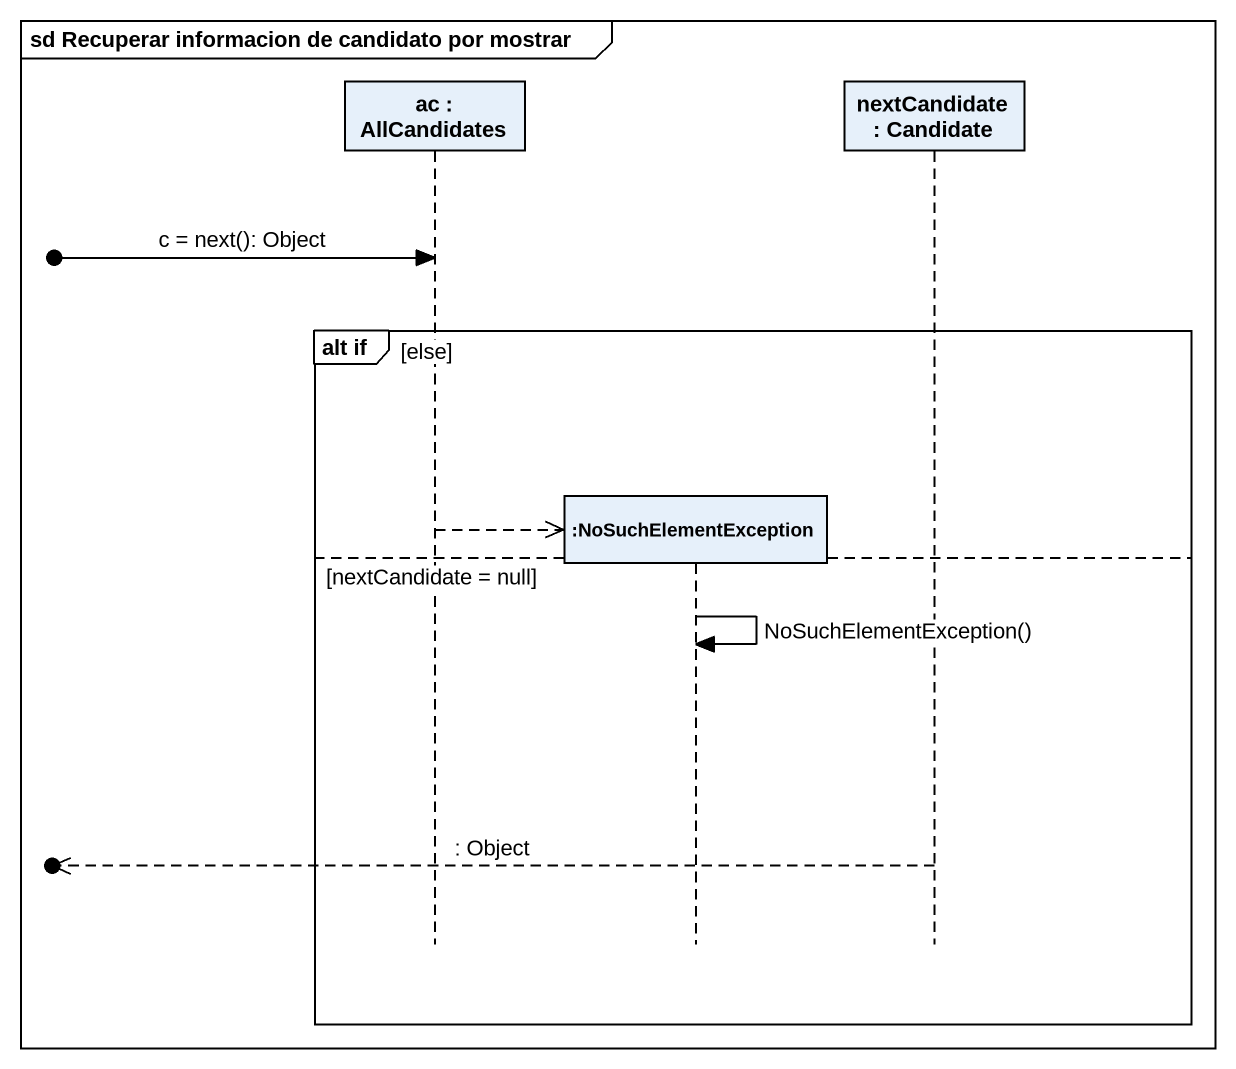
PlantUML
@startuml
mainframe sd Recuperar informacion de candidato por mostrar
hide footbox
participant "ac : AllCandidates" as ac
participant ":NoSuchElementException" as NoSuchElementException
participant "nextCandidate : Candidate" as nextCandidate

[o-> ac : c = next(): Object
group alt if [else]
  ac -->> NoSuchElementException **
else nextCandidate = null
  NoSuchElementException -> NoSuchElementException : NoSuchElementException()
  [o<<-- nextCandidate : : Object
end
@enduml
